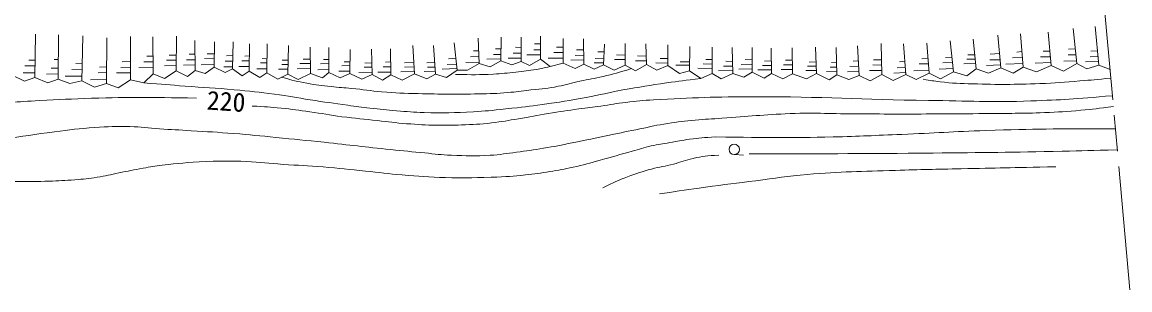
# Model space of a CAD drawing. Units: millimetres, scale not verified. Extents: x 40000 to 680000, y 20000 to 380000.
# Drawn here: x 156832 to 264168, y 261680 to 287638 of the extents above; entities that cross this region are included whole.
import ezdxf
from ezdxf.enums import TextEntityAlignment as Align

# ---------------------------------------------------------------- set-up
doc = ezdxf.new("R2010")
doc.units = ezdxf.units.MM
doc.header["$LTSCALE"] = 1000
doc.linetypes.add('CHAIN', pattern=[18.5, 12, -1.5, 3.5, -1.5])
doc.layers.add('M-BGD', color=7, linetype='Continuous', lineweight=13)
doc.layers.add('M-BMK', color=2, linetype='CHAIN', lineweight=13)
doc.styles.add('ＭＳ ゴシック', font='')
doc.styles.get('ＭＳ ゴシック').set_extended_font_data('MS Gothic')

msp = doc.modelspace()

# ---------------------------------------------------------------- linework, layer by layer
at = {"layer": 'M-BGD'}
for p, q in [((256250, 286677), (256542, 283424)), ((259020, 283624), (258673, 287031)), ((261158, 283458), (260801, 287224)), ((158057, 282280), (158133, 286475)), ((160318, 282104), (160368, 286399)), ((162604, 281953), (162705, 286299)), ((165016, 281677), (165041, 286123)), ((167327, 282054), (167327, 286249)), ((169512, 282631), (169487, 286224)), ((171748, 282908), (171773, 286274)), ((173582, 282958), (173572, 285874)), ((175434, 283273), (175478, 285741)), ((177207, 283096), (177266, 285726)), ((178832, 282874), (178877, 285519)), ((180546, 282727), (180561, 285549)), ((198976, 282997), (198709, 285628)), ((201104, 283618), (201012, 286071)), ((203231, 283884), (203237, 286175)), ((205182, 283810), (205201, 286175)), ((206484, 285521), (207056, 285536)), ((207062, 284054), (207053, 286262)), ((209252, 283654), (209252, 286036)), ((215256, 283456), (215271, 285569)), ((217340, 283545), (217281, 285540)), ((240140, 282549), (240077, 285562)), ((242445, 282564), (242250, 285532)), ((244736, 282697), (244496, 285606)), ((247070, 282830), (246756, 285828)), ((249287, 283126), (248988, 285976)), ((251651, 283214), (251367, 286375)), ((253830, 283259), (253568, 286493)), ((173010, 284544), (173527, 284529)), ((174754, 284559), (175457, 284558)), ((182571, 282608), (182645, 285357)), ((184758, 282668), (184728, 285224)), ((186546, 282771), (186560, 285165)), ((188600, 282653), (188614, 284973)), ((192548, 282524), (192534, 285048)), ((194838, 282642), (194702, 285385)), ((196892, 282583), (196693, 285376)), ((200573, 284841), (201057, 284871)), ((202509, 284516), (203233, 284516)), ((202686, 285048), (203234, 285062)), ((204415, 284619), (205189, 284634)), ((204636, 285210), (205193, 285180)), ((205745, 284457), (207060, 284457)), ((206410, 284959), (207058, 284944)), ((208359, 284695), (209252, 284709)), ((208595, 285212), (209252, 285197)), ((210546, 284946), (211240, 284962)), ((212621, 284744), (213219, 284743)), ((213173, 283500), (213247, 285510)), ((214432, 284460), (215263, 284445)), ((219394, 283427), (219409, 285451)), ((221492, 282909), (221522, 285274)), ((223694, 282658), (223679, 285215)), ((225689, 282673), (225630, 285185)), ((227580, 282776), (227565, 285170)), ((229442, 282643), (229412, 285126)), ((231466, 282614), (231440, 285156)), ((235781, 282535), (235718, 285178)), ((237924, 282476), (237772, 285355)), ((248462, 284460), (249146, 284468)), ((250649, 284534), (251525, 284612)), ((253221, 284726), (253707, 284786)), ((255777, 284830), (256383, 284815)), ((258185, 284460), (258934, 284464)), ((258230, 285022), (258876, 285036)), ((260372, 284815), (261026, 284852)), ((157092, 283388), (158077, 283387)), ((157469, 283941), (158088, 283964)), ((159931, 284016), (160340, 284015)), ((162041, 283639), (162644, 283664)), ((166513, 283790), (167327, 283840)), ((168622, 283791), (169504, 283791)), ((168917, 284352), (169500, 284352)), ((170631, 283392), (171752, 283436)), ((170809, 283938), (171756, 283938)), ((171074, 284426), (171759, 284425)), ((172478, 283480), (173580, 283495)), ((172744, 283997), (173578, 283997)), ((174163, 283510), (175439, 283554)), ((174517, 284101), (175448, 284071)), ((176498, 283850), (177224, 283849)), ((176631, 284382), (177236, 284395)), ((178108, 283879), (178849, 283879)), ((178418, 284352), (178857, 284366)), ((179940, 283687), (180551, 283687)), ((180088, 284101), (180553, 284086)), ((182009, 283525), (182595, 283523)), ((182024, 283953), (182607, 283951)), ((183753, 283628), (184747, 283613)), ((184048, 284042), (184742, 284057)), ((185748, 283584), (186551, 283613)), ((186043, 284012), (186553, 284012)), ((187802, 283402), (188605, 283431)), ((188023, 283801), (188607, 283786)), ((190033, 283683), (190709, 283668)), ((192032, 283762), (192541, 283777)), ((193879, 283703), (194785, 283723)), ((196036, 283703), (196810, 283736)), ((198031, 283541), (198920, 283548)), ((198135, 284087), (198859, 284151)), ((199834, 283718), (201098, 283765)), ((200277, 284279), (201078, 284308)), ((201844, 284043), (203232, 284072)), ((203927, 284132), (205185, 284160)), ((207797, 284133), (209252, 284148)), ((210014, 283956), (211254, 283972)), ((210413, 284414), (211247, 284429)), ((212260, 283692), (213180, 283692)), ((212349, 284121), (213195, 284088)), ((214225, 284017), (215260, 284031)), ((216265, 283884), (217330, 283885)), ((216457, 284372), (217316, 284344)), ((218245, 283677), (219396, 283662)), ((218658, 284121), (219399, 284105)), ((220180, 283456), (221499, 283456)), ((220579, 283795), (221503, 283795)), ((222825, 283590), (223689, 283575)), ((223091, 284019), (223686, 284019)), ((224791, 283354), (225672, 283384)), ((225012, 283841), (225662, 283813)), ((226505, 283546), (227575, 283561)), ((226904, 284004), (227572, 284033)), ((228573, 283428), (229432, 283444)), ((228751, 283841), (229427, 283887)), ((230594, 283492), (231457, 283492)), ((230803, 283952), (231452, 283961)), ((232924, 283370), (233770, 283362)), ((233089, 283770), (233758, 283778)), ((235271, 283735), (235752, 283744)), ((237357, 283857), (237850, 283877)), ((239269, 283483), (240121, 283475)), ((239339, 283978), (240110, 283997)), ((241839, 283804), (242361, 283842)), ((243760, 283587), (244662, 283587)), ((244004, 284083), (244617, 284131)), ((246039, 283677), (246978, 283711)), ((246305, 284194), (246924, 284231)), ((248093, 283589), (249235, 283619)), ((248359, 284061), (249188, 284063)), ((250265, 283441), (251626, 283489)), ((250605, 283987), (251581, 283993)), ((252142, 283574), (253800, 283638)), ((252792, 284180), (253753, 284215)), ((254979, 283662), (256516, 283712)), ((255496, 284268), (256465, 284288)), ((257772, 283854), (258994, 283876)), ((259885, 283781), (261120, 283857)), ((260328, 284283), (261076, 284318)), ((156942, 282735), (158065, 282733)), ((159177, 282609), (160324, 282634)), ((159630, 283162), (160330, 283161)), ((160986, 282408), (162615, 282406)), ((161639, 283062), (162630, 283085)), ((164201, 282710), (165022, 282760)), ((164327, 283288), (165025, 283312)), ((165985, 282735), (167327, 282735)), ((166387, 283237), (167327, 283262)), ((168134, 283244), (169508, 283214)), ((176365, 283318), (177211, 283302)), ((177827, 283347), (178840, 283331)), ((179586, 283096), (180548, 283125)), ((181684, 283081), (182583, 283065)), ((183487, 283126), (184752, 283156)), ((185496, 283007), (186547, 283037)), ((187521, 282870), (188601, 282870)), ((189442, 282767), (190735, 282784)), ((189974, 283269), (190721, 283272)), ((191308, 282772), (192547, 282772)), ((191825, 283289), (192544, 283304)), ((193539, 282831), (194828, 282850)), ((193894, 283275), (194806, 283292)), ((195800, 282861), (196871, 282883)), ((196096, 283260), (196844, 283264)), ((197529, 283082), (198961, 283147)), ((222293, 283176), (223691, 283147)), ((224303, 282940), (225683, 282926)), ((226283, 283088), (227578, 283103)), ((228130, 283029), (229437, 283029)), ((230395, 283040), (231462, 283040)), ((232767, 282953), (233781, 282954)), ((234758, 282857), (235773, 282875)), ((235140, 283274), (235763, 283283)), ((236801, 282822), (237903, 282868)), ((237044, 283352), (237877, 283354)), ((238930, 282935), (240132, 282954)), ((241309, 282701), (242433, 282747)), ((241605, 283213), (242402, 283224)), ((243248, 282918), (244714, 282954)), ((245699, 283071), (247036, 283158)), ((163448, 282057), (165018, 282081)), ((225856, 274802), (226741, 274752))]:
    msp.add_line(p, q, dxfattribs=at)
for points in [[(190742, 282549), (191765, 282007), (192548, 282524), (193671, 282007), (194838, 282642), (196050, 282140), (196892, 282583), (197956, 282258), (198976, 282997), (199995, 282968), (201104, 283618), (202197, 283293), (203231, 283884), (204281, 283485), (205182, 283810), (205995, 283426), (207062, 284054), (207983, 283324), (209252, 283654), (210417, 283150), (211260, 283550), (211225, 286010)], [(173582, 282958), (174562, 282668), (175434, 283273), (176498, 282741), (177207, 283096), (178152, 282446), (178832, 282874), (179852, 282269), (180546, 282727), (181595, 282121), (182571, 282608), (183590, 282091), (184758, 282668), (185925, 282254), (186546, 282771), (187654, 282239), (188600, 282653), (189752, 282106), (190742, 282549), (190668, 285032)], [(231466, 282614), (232829, 282142), (233790, 282674), (233716, 285215)], [(211260, 283550), (212272, 283087), (213173, 283500), (214207, 282983), (215256, 283456), (216276, 282909), (217340, 283545), (218345, 282969), (219394, 283427), (220517, 282673), (221492, 282909), (222586, 282185), (223694, 282658), (224581, 282141), (225689, 282673), (226753, 282289), (227580, 282776), (228733, 282215), (229442, 282643), (230550, 282141), (231466, 282614)], [(233790, 282674), (235027, 282032), (235781, 282535), (236934, 282091), (237924, 282476), (239017, 281958), (240140, 282549), (241234, 281988), (242445, 282564), (243465, 282091), (244736, 282697), (245814, 282136), (247070, 282830), (248371, 282431), (249287, 283126), (250469, 282682), (251651, 283214), (252848, 282697), (253830, 283259), (255117, 282833), (256542, 283424), (257751, 282876), (259020, 283624), (259993, 283111), (261158, 283458), (262250, 283045)], [(155796, 282531), (157052, 281903), (158057, 282280), (159313, 281752), (160318, 282104), (161449, 281677), (162604, 281953), (163835, 281325), (165016, 281677), (166146, 281275), (167327, 282054), (168608, 281752), (169512, 282631), (170617, 282179), (171748, 282908), (172853, 282380), (173582, 282958)]]:
    msp.add_lwpolyline(points, dxfattribs=at)
msp.add_circle((225837, 275304), 502, dxfattribs=at)
for points, knots in [([(64071, 285883), (67211, 285865), (68025, 285868), (70558, 285799), (72347, 285751), (73351, 285746), (75138, 285637), (76358, 285563), (77039, 285490), (78256, 285386), (79405, 285287), (80050, 285239), (81197, 285120), (82645, 284969), (83452, 284845), (84899, 284683), (86312, 284525), (87105, 284450), (88519, 284299), (89864, 284155), (90617, 284074), (91962, 283929), (93245, 283791), (93964, 283722), (95245, 283573), (96522, 283425), (97234, 283322), (98511, 283171), (99727, 283028), (100410, 282968), (101626, 282819), (102933, 282660), (103663, 282555), (104967, 282367), (105674, 282265), (106067, 282189), (106775, 282091), (107431, 282000), (107800, 281958), (108458, 281890), (109095, 281824), (109455, 281816), (110091, 281739), (111867, 281524), (112845, 281287), (114613, 281011), (115633, 280852), (116209, 280788), (117225, 280609), (118994, 280297), (119971, 280050), (121722, 279652), (123079, 279343), (123840, 279168), (125181, 278798), (126450, 278447), (127149, 278212), (128411, 277838), (129311, 277572), (129818, 277433), (130716, 277158), (131543, 276905), (132003, 276750), (132829, 276494), (133527, 276277), (133913, 276141), (134617, 275947), (135155, 275798), (135461, 275728), (136006, 275607), (136569, 275482), (136886, 275420), (137454, 275326), (138533, 275148), (139141, 275047), (140232, 274972), (142025, 274848), (143038, 274862), (144832, 274967), (146159, 275045), (146896, 275165), (148216, 275322), (149500, 275474), (150216, 275585), (151496, 275765), (152866, 275958), (153630, 276081), (154999, 276282), (156938, 276567), (158019, 276760), (159963, 277006), (161481, 277199), (162331, 277321), (163857, 277416), (165189, 277499), (165939, 277552), (167273, 277517), (168395, 277488), (169018, 277368), (170137, 277291), (171333, 277209), (172005, 277189), (173202, 277115), (174821, 277014), (175729, 276965), (177347, 276839), (178938, 276715), (179827, 276617), (181416, 276462), (183242, 276283), (184264, 276176), (186088, 275985), (188611, 275719), (190020, 275543), (192543, 275281), (193837, 275147), (194563, 275076), (195859, 274955), (196859, 274861), (197417, 274764), (198421, 274728), (199892, 274676), (200720, 274631), (202189, 274728), (203185, 274795), (203737, 274899), (204726, 275030), (205753, 275166), (206330, 275238), (207352, 275406), (208446, 275585), (209054, 275717), (210141, 275933), (211556, 276215), (212345, 276395), (213758, 276687), (214906, 276924), (215548, 277059), (216697, 277290), (217746, 277500), (218328, 277651), (219385, 277817), (220420, 277980), (221005, 278039), (222048, 278144), (223056, 278245), (223624, 278251), (224635, 278320), (227222, 278495), (228667, 278662), (231257, 278768), (233843, 278873), (235294, 278742), (237882, 278736), (240855, 278730), (242521, 278722), (245495, 278736), (247335, 278745), (248365, 278755), (250205, 278778), (252423, 278806), (253667, 278772), (255883, 278862), (257265, 278919), (258040, 278964), (259416, 279094), (260651, 279210), (261061, 279263), (262570, 279467)], [0, 0, 0, 0, 1, 1, 1, 2, 2, 2, 3, 3, 3, 4, 4, 4, 5, 5, 5, 6, 6, 6, 7, 7, 7, 8, 8, 8, 9, 9, 9, 10, 10, 10, 11, 11, 11, 12, 12, 12, 13, 13, 13, 14, 14, 14, 15, 15, 15, 16, 16, 16, 17, 17, 17, 18, 18, 18, 19, 19, 19, 20, 20, 20, 21, 21, 21, 22, 22, 22, 23, 23, 23, 24, 24, 24, 25, 25, 25, 26, 26, 26, 27, 27, 27, 28, 28, 28, 29, 29, 29, 30, 30, 30, 31, 31, 31, 32, 32, 32, 33, 33, 33, 34, 34, 34, 35, 35, 35, 36, 36, 36, 37, 37, 37, 38, 38, 38, 39, 39, 39, 40, 40, 40, 41, 41, 41, 42, 42, 42, 43, 43, 43, 44, 44, 44, 45, 45, 45, 46, 46, 46, 47, 47, 47, 48, 48, 48, 49, 49, 49, 50, 50, 50, 51, 51, 51, 52, 52, 52, 53, 53, 53, 54, 54, 54, 55, 55, 55, 56, 56, 56, 56]), ([(181950, 282298), (183102, 281985), (183435, 281892), (184404, 281712), (185319, 281542), (185840, 281488), (186765, 281385), (187548, 281299), (187991, 281288), (188775, 281210), (189905, 281096), (190532, 280984), (191664, 280883), (193043, 280760), (193821, 280741), (195205, 280707), (197501, 280651), (198788, 280632), (201084, 280682), (202183, 280706), (202801, 280714), (203897, 280808), (204763, 280882), (205056, 280916), (206108, 281059)], [0, 0, 0, 0, 1, 1, 1, 2, 2, 2, 3, 3, 3, 4, 4, 4, 5, 5, 5, 6, 6, 6, 7, 7, 7, 8, 8, 8, 8]), ([(198812, 282560), (200567, 282542), (201057, 282519), (202492, 282604), (203341, 282655), (203817, 282693), (204664, 282781), (205441, 282862), (205875, 282926), (206644, 283062), (207169, 283155), (207343, 283188), (207983, 283324)], [0, 0, 0, 0, 1, 1, 1, 2, 2, 2, 3, 3, 3, 4, 4, 4, 4]), ([(206108, 281059), (207371, 281186), (207741, 281214), (208772, 281414), (209603, 281576), (210054, 281735), (210882, 281917), (211752, 282108), (212250, 282167), (213117, 282369), (214202, 282621), (214563, 282738), (215863, 283131)], [0, 0, 0, 0, 1, 1, 1, 2, 2, 2, 3, 3, 3, 4, 4, 4, 4]), ([(168608, 281752), (170562, 281595), (171054, 281556), (172622, 281436), (174476, 281293), (175518, 281253), (177370, 281084), (178903, 280944), (179763, 280863), (181289, 280657), (182648, 280473), (183400, 280309), (184755, 280104), (186177, 279890), (186974, 279771), (188398, 279577), (189231, 279463), (189697, 279393), (190533, 279300), (191542, 279188), (192109, 279135), (193121, 279049), (194159, 278961), (194741, 278895), (195783, 278873), (197647, 278835), (198695, 278832), (200556, 278949), (201785, 279026), (202203, 279059), (203696, 279225)], [0, 0, 0, 0, 1, 1, 1, 2, 2, 2, 3, 3, 3, 4, 4, 4, 5, 5, 5, 6, 6, 6, 7, 7, 7, 8, 8, 8, 9, 9, 9, 10, 10, 10, 10]), ([(203696, 279225), (205417, 279411), (205874, 279464), (207264, 279656), (208918, 279884), (209843, 280031), (211485, 280334), (212883, 280593), (213653, 280804), (215052, 281063), (216693, 281367), (217620, 281502), (219272, 281741), (220564, 281928), (220982, 281984), (222586, 282185)], [0, 0, 0, 0, 1, 1, 1, 2, 2, 2, 3, 3, 3, 4, 4, 4, 5, 5, 5, 5]), ([(244150, 282107), (244921, 281966), (245143, 281937), (245783, 281856), (247012, 281698), (247710, 281693), (248948, 281655), (251488, 281577), (252915, 281585), (255454, 281680), (256967, 281736), (257814, 281806), (259323, 281931), (260499, 282029), (260880, 282065), (262332, 282217)], [0, 0, 0, 0, 1, 1, 1, 2, 2, 2, 3, 3, 3, 4, 4, 4, 5, 5, 5, 5]), ([(152526, 279638), (155422, 279846), (156169, 279904), (158506, 280029), (160478, 280135), (161582, 280190), (163556, 280255), (167527, 280387), (168835, 280334), (173729, 280280)], [0, 0, 0, 0, 1, 1, 1, 2, 2, 2, 3, 3, 3, 3]), ([(179128, 279501), (180467, 279428), (180830, 279408), (181917, 279300), (183009, 279192), (183618, 279101), (184705, 278949), (185924, 278778), (186600, 278631), (187820, 278471), (189161, 278296), (189917, 278240), (191262, 278095), (192360, 277976), (192973, 277876), (194075, 277793), (195231, 277706), (195880, 277663), (197039, 277642), (197962, 277626), (198479, 277628), (199401, 277668), (200540, 277716), (201181, 277738), (202315, 277869), (203340, 277987), (203908, 278103), (204927, 278270), (206058, 278457), (206686, 278591), (207817, 278777), (208973, 278967), (209622, 279065), (210781, 279229), (211614, 279347), (212083, 279390), (212917, 279505), (213859, 279636), (214382, 279751), (215328, 279857), (216376, 279974), (216963, 280049), (218016, 280108), (221852, 280323), (224005, 280396), (227847, 280402), (234413, 280412), (238087, 280129), (244653, 280047), (248528, 279999), (250702, 279858), (254575, 279997), (257667, 280107), (258715, 280178), (262480, 280503)], [0, 0, 0, 0, 1, 1, 1, 2, 2, 2, 3, 3, 3, 4, 4, 4, 5, 5, 5, 6, 6, 6, 7, 7, 7, 8, 8, 8, 9, 9, 9, 10, 10, 10, 11, 11, 11, 12, 12, 12, 13, 13, 13, 14, 14, 14, 15, 15, 15, 16, 16, 16, 17, 17, 17, 18, 18, 18, 18]), ([(224032, 276511), (229511, 276441), (230966, 276391), (235408, 276505), (238009, 276572), (239465, 276647), (242065, 276756), (245255, 276890), (247039, 277022), (250229, 277133), (255121, 277304), (256713, 277283), (262759, 277301)], [0, 0, 0, 0, 1, 1, 1, 2, 2, 2, 3, 3, 3, 4, 4, 4, 4]), ([(202289, 272593), (203868, 272666), (204308, 272674), (205594, 272818), (206519, 272922), (207036, 272996), (207955, 273145), (208842, 273289), (209339, 273378), (210216, 273572), (211255, 273802), (211827, 273971), (212854, 274250), (214064, 274579), (214735, 274792), (215943, 275129), (216659, 275329), (217052, 275472), (217777, 275632), (218478, 275787), (218879, 275834), (219586, 275958), (220331, 276089), (220746, 276181), (221495, 276285), (222481, 276422), (222824, 276435), (224032, 276511)], [0, 0, 0, 0, 1, 1, 1, 2, 2, 2, 3, 3, 3, 4, 4, 4, 5, 5, 5, 6, 6, 6, 7, 7, 7, 8, 8, 8, 9, 9, 9, 9]), ([(227269, 274872), (235937, 274881), (238138, 274875), (245105, 274947), (249991, 274999), (252729, 275012), (257615, 275123), (259694, 275171), (260352, 275184), (262937, 275260)], [0, 0, 0, 0, 1, 1, 1, 2, 2, 2, 3, 3, 3, 3]), ([(152380, 272430), (154361, 272262), (154917, 272198), (156547, 272179), (157667, 272165), (158294, 272188), (159414, 272223), (160402, 272254), (160955, 272278), (161941, 272356), (162791, 272423), (163270, 272460), (164113, 272592), (164934, 272721), (165382, 272857), (166196, 273021), (167113, 273205), (167625, 273315), (168546, 273479), (169264, 273607), (169670, 273662), (170393, 273760), (172069, 273987), (172643, 273996), (174708, 274129)], [0, 0, 0, 0, 1, 1, 1, 2, 2, 2, 3, 3, 3, 4, 4, 4, 5, 5, 5, 6, 6, 6, 7, 7, 7, 8, 8, 8, 8]), ([(174708, 274129), (176537, 274172), (177051, 274188), (178551, 274126), (179947, 274068), (180724, 273948), (182118, 273849), (183628, 273742), (184477, 273720), (185986, 273598), (187598, 273468), (188498, 273360), (190106, 273196), (191490, 273055), (192261, 272933), (193648, 272819), (195294, 272684), (196218, 272615), (197868, 272568), (199595, 272519), (200178, 272537), (202289, 272593)], [0, 0, 0, 0, 1, 1, 1, 2, 2, 2, 3, 3, 3, 4, 4, 4, 5, 5, 5, 6, 6, 6, 7, 7, 7, 7]), ([(213105, 271587), (214214, 272123), (214538, 272282), (215491, 272642), (216388, 272981), (216902, 273145), (217828, 273396), (218643, 273617), (219120, 273662), (219938, 273873), (220689, 274068), (221089, 274256), (221847, 274426), (222803, 274640), (223170, 274657), (224334, 274753)], [0, 0, 0, 0, 1, 1, 1, 2, 2, 2, 3, 3, 3, 4, 4, 4, 5, 5, 5, 5]), ([(218588, 270992), (220754, 271309), (221306, 271389), (223051, 271627), (224954, 271888), (226021, 272025), (227927, 272263), (229869, 272506), (230951, 272696), (232901, 272866), (236238, 273156), (238120, 273139), (241467, 273268), (243947, 273363), (245338, 273363), (247819, 273420), (251397, 273501), (252518, 273522), (256980, 273612)], [0, 0, 0, 0, 1, 1, 1, 2, 2, 2, 3, 3, 3, 4, 4, 4, 5, 5, 5, 6, 6, 6, 6])]:
    msp.add_open_spline(points, degree=3, knots=knots, dxfattribs=at)
at = {"layer": 'M-BMK'}
msp.add_line((264168, 261680), (257902, 331170), dxfattribs=at)

# ---------------------------------------------------------------- texts
at = {"layer": 'M-BGD', "style": 'ＭＳ ゴシック'}
msp.add_text('220', height=1833, rotation=356.051, dxfattribs=at).set_placement((176501, 278498), align=Align.BOTTOM_CENTER)

doc.saveas('drawing.dxf')
